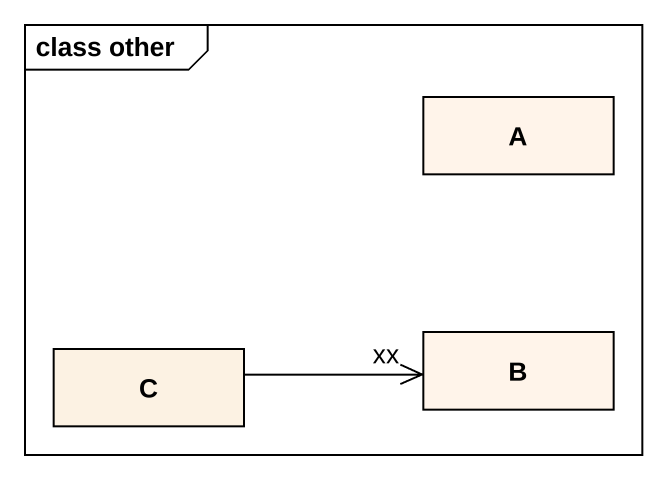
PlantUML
@startuml
mainframe class other
hide circle
hide empty members
class A #FFF4EA
class C
class B #FFF4EA
C -right-> "xx" B
@enduml
